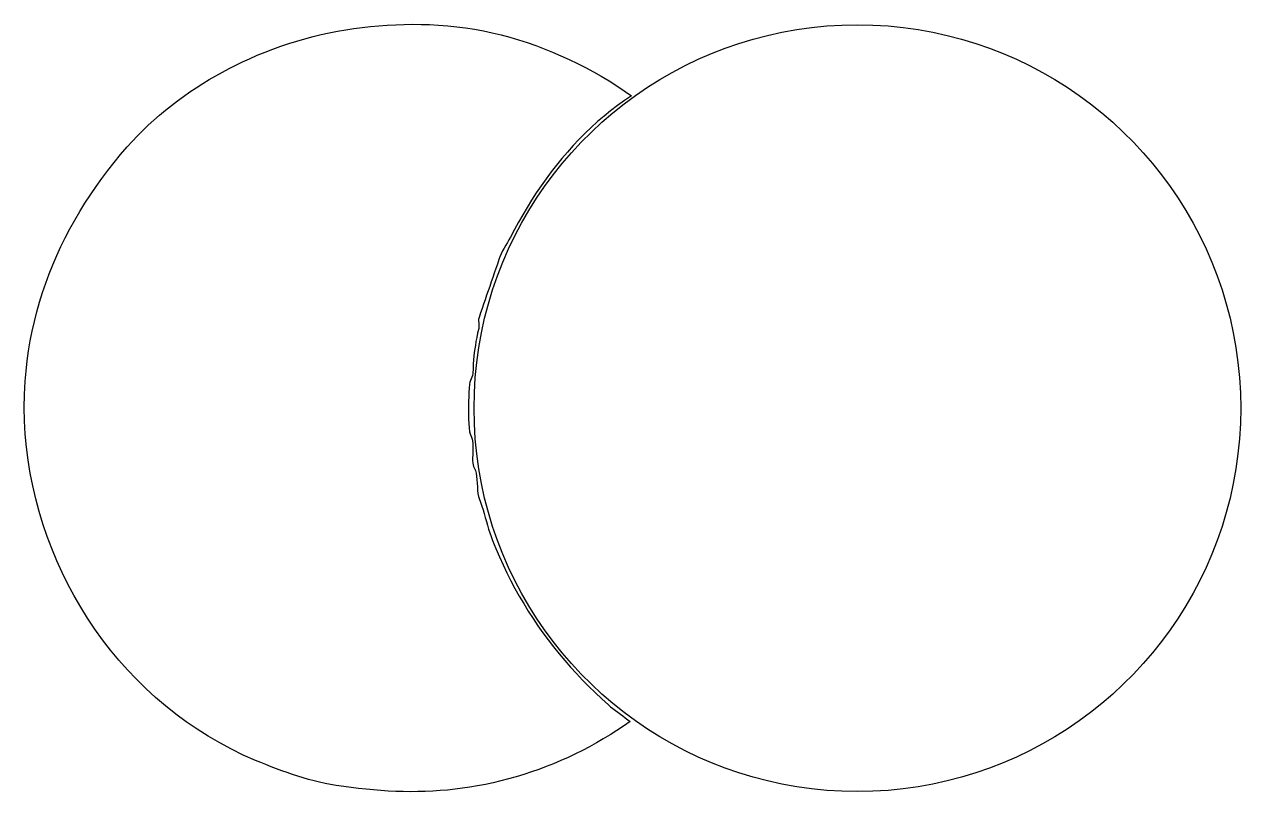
# Model space of a CAD drawing. Header units: millimetres. Extents: x 24 to 176, y 32 to 128.
import ezdxf

# ---------------------------------------------------------------- set-up
doc = ezdxf.new("R2010")
doc.units = ezdxf.units.MM
doc.layers.add('CUSTOM_INK_1D3557', color=1, linetype='CONTINUOUS')

msp = doc.modelspace()

# ---------------------------------------------------------------- linework, layer by layer
at = {"layer": 'CUSTOM_INK_1D3557'}
for points in [[(99.956, 119.024), (99.0625, 118.4293), (98.1897, 117.8076), (97.3373, 117.16), (96.5051, 116.4876), (95.693, 115.7915), (94.9008, 115.0727), (94.1284, 114.3323), (93.3755, 113.5714), (92.642, 112.791), (91.9277, 111.9921), (91.2325, 111.176), (90.5561, 110.3436), (89.8985, 109.496), (89.2593, 108.6343), (88.6385, 107.7595), (88.0359, 106.8727), (87.4512, 105.975), (86.8844, 105.0674), (86.3353, 104.1511), (85.8036, 103.227), (85.2892, 102.2963), (84.792, 101.36), (84.6076, 101.0198), (84.4123, 100.6746), (84.2121, 100.3249), (84.013, 99.9715), (83.8211, 99.6149), (83.6422, 99.2557), (83.4826, 98.8945), (83.348, 98.532), (83.1607, 97.9713), (82.972, 97.4115), (82.782, 96.8526), (82.5911, 96.2946), (82.3994, 95.7374), (82.2072, 95.1809), (82.0148, 94.6252), (81.8223, 94.0702), (81.63, 93.5159), (81.4382, 92.9621), (81.2471, 92.4089), (81.057, 91.8562), (80.868, 91.304), (80.8178, 91.0745), (80.8105, 90.8428), (80.827, 90.61), (80.8481, 90.3772), (80.8549, 90.1455), (80.828, 89.916), (80.6972, 89.3132), (80.5848, 88.7699), (80.4889, 88.2722), (80.4076, 87.8064), (80.3388, 87.3588), (80.2806, 86.9156), (80.2311, 86.463), (80.1882, 85.9873), (80.1501, 85.4748), (80.1146, 84.9116), (80.08, 84.284), (80.0437, 84.0479), (79.9738, 83.8299), (79.8865, 83.6215), (79.7982, 83.4141), (79.7253, 83.1991), (79.684, 82.968), (79.6433, 82.4468), (79.6087, 81.9109), (79.5811, 81.3635), (79.561, 80.8081), (79.5491, 80.2479), (79.5462, 79.6862), (79.5528, 79.1264), (79.5696, 78.5717), (79.5973, 78.0256), (79.6365, 77.4912), (79.688, 76.972), (79.7417, 76.7346), (79.8298, 76.5175), (79.9291, 76.3076), (80.0162, 76.0915), (80.068, 75.856), (80.0946, 75.5073), (80.1031, 75.1575), (80.0991, 74.8069), (80.088, 74.456), (80.0754, 74.1051), (80.0669, 73.7545), (80.0679, 73.4047), (80.084, 73.056), (80.1201, 72.8501), (80.1858, 72.6694), (80.2675, 72.4996), (80.3514, 72.3265), (80.424, 72.136), (80.4997, 71.8109), (80.5549, 71.4267), (80.5957, 71.0019), (80.6283, 70.555), (80.6589, 70.1044), (80.6936, 69.6687), (80.7386, 69.2664), (80.8, 68.916), (80.884, 68.636), (81.0594, 68.1758), (81.2212, 67.7081), (81.3724, 67.2346), (81.5159, 66.7566), (81.6548, 66.2756), (81.7921, 65.7932), (81.9309, 65.3109), (82.074, 64.8301), (82.2245, 64.3524), (82.3855, 63.8792), (82.56, 63.412), (82.9775, 62.378), (83.415, 61.3567), (83.8724, 60.3481), (84.3496, 59.3523), (84.8466, 58.3691), (85.3631, 57.3986), (85.8991, 56.4409), (86.4546, 55.4959), (87.0293, 54.5636), (87.6233, 53.644), (88.2363, 52.7372), (88.8684, 51.843), (89.5194, 50.9616), (90.1892, 50.0929), (90.8778, 49.237), (91.5849, 48.3938), (92.3106, 47.5633), (93.0547, 46.7456), (93.8171, 45.9406), (94.5977, 45.1483), (95.3965, 44.3688), (96.2133, 43.602), (97.048, 42.848), (97.3328, 42.6054), (97.6279, 42.3697), (97.931, 42.1388), (98.2392, 41.9107), (98.5501, 41.6833), (98.861, 41.4545), (99.1694, 41.2224), (99.4726, 40.9849), (99.768, 40.74), (98.9457, 40.1711), (98.1133, 39.62), (97.2711, 39.0868), (96.4191, 38.5716), (95.5577, 38.0746), (94.6871, 37.5959), (93.8076, 37.1356), (92.9192, 36.6938), (92.0223, 36.2708), (91.1171, 35.8665), (90.2039, 35.4812), (89.2827, 35.115), (88.354, 34.7681), (87.4178, 34.4404), (86.4744, 34.1323), (85.5241, 33.8438), (84.567, 33.575), (83.6035, 33.3261), (82.6336, 33.0972), (81.6577, 32.8885), (80.676, 32.7), (79.7381, 32.5402), (78.8025, 32.4016), (77.869, 32.2836), (76.9373, 32.1856), (76.0071, 32.1073), (75.0781, 32.0479), (74.1502, 32.0071), (73.223, 31.9842), (72.2963, 31.9788), (71.3697, 31.9903), (70.4431, 32.0182), (69.5162, 32.062), (68.5887, 32.1211), (67.6603, 32.195), (66.7307, 32.2831), (65.7998, 32.385), (64.8672, 32.5002), (63.9327, 32.628), (62.996, 32.768), (62.3013, 32.8851), (61.6094, 33.0196), (60.9204, 33.1705), (60.2342, 33.3368), (59.5511, 33.5175), (58.8711, 33.7116), (58.1942, 33.918), (57.5206, 34.1357), (56.8504, 34.3638), (56.1836, 34.6012), (55.5203, 34.8468), (54.8606, 35.0998), (54.2046, 35.359), (53.5524, 35.6234), (52.904, 35.892), (51.3779, 36.5653), (49.884, 37.293), (48.4232, 38.0734), (46.9964, 38.905), (45.6042, 39.7863), (44.2476, 40.7158), (42.9272, 41.6918), (41.6441, 42.7129), (40.3989, 43.7774), (39.1924, 44.884), (38.0256, 46.0309), (36.8991, 47.2167), (35.8138, 48.4399), (34.7706, 49.6988), (33.7702, 50.992), (32.8134, 52.3179), (31.9011, 53.6749), (31.034, 55.0615), (30.213, 56.4762), (29.4389, 57.9174), (28.7125, 59.3836), (28.0346, 60.8732), (27.406, 62.3847), (26.8276, 63.9166), (26.3001, 65.4673), (25.8243, 67.0352), (25.4011, 68.6188), (25.0313, 70.2166), (24.7157, 71.8271), (24.4551, 73.4486), (24.2503, 75.0796), (24.1022, 76.7187), (24.0114, 78.3642), (23.979, 80.0146), (24.0055, 81.6684), (24.092, 83.324), (24.1998, 84.597), (24.342, 85.8599), (24.518, 87.1125), (24.7275, 88.3547), (24.9699, 89.5861), (25.2448, 90.8066), (25.5518, 92.0161), (25.8902, 93.2143), (26.2598, 94.4009), (26.66, 95.576), (27.0903, 96.7391), (27.5503, 97.8902), (28.0395, 99.029), (28.5574, 100.1554), (29.1037, 101.269), (29.6777, 102.3699), (30.279, 103.4577), (30.9073, 104.5322), (31.5619, 105.5933), (32.2424, 106.6408), (32.9484, 107.6744), (33.6794, 108.694), (34.435, 109.6993), (35.2145, 110.6902), (36.0177, 111.6665), (36.844, 112.628), (37.4727, 113.3251), (38.1209, 114.0085), (38.7879, 114.678), (39.4727, 115.3332), (40.1744, 115.9741), (40.8922, 116.6001), (41.6252, 117.2112), (42.3725, 117.8069), (43.1332, 118.3871), (43.9065, 118.9515), (44.6914, 119.4997), (45.4872, 120.0316), (46.2928, 120.5468), (47.1075, 121.0451), (47.9303, 121.5262), (48.7604, 121.9898), (49.5969, 122.4356), (50.4389, 122.8635), (51.2856, 123.273), (52.136, 123.664), (53.1163, 124.0899), (54.1012, 124.4926), (55.0905, 124.8724), (56.0844, 125.2294), (57.0827, 125.5637), (58.0854, 125.8756), (59.0924, 126.165), (60.1037, 126.4323), (61.1193, 126.6776), (62.1391, 126.9009), (63.163, 127.1025), (64.1911, 127.2825), (65.2232, 127.4411), (66.2593, 127.5783), (67.2994, 127.6944), (68.3435, 127.7896), (69.3915, 127.8639), (70.4433, 127.9175), (71.4989, 127.9505), (72.5582, 127.9632), (73.6213, 127.9556), (74.688, 127.928), (75.818, 127.8721), (76.9458, 127.7849), (78.0706, 127.6668), (79.1919, 127.5184), (80.3091, 127.3403), (81.4216, 127.133), (82.5288, 126.897), (83.6301, 126.6329), (84.7248, 126.3412), (85.8125, 126.0224), (86.8924, 125.6772), (87.964, 125.306), (89.0267, 124.9094), (90.0799, 124.4879), (91.1229, 124.0421), (92.1553, 123.5724), (93.1763, 123.0796), (94.1854, 122.564), (95.182, 122.0263), (96.1654, 121.4669), (97.1351, 120.8864), (98.0906, 120.2854), (99.031, 119.6645), (99.956, 119.024)], [(176.16, 79.952), (176.1219, 78.023), (176.0086, 76.1134), (175.8216, 74.2246), (175.5622, 72.3579), (175.2319, 70.5149), (174.8321, 68.697), (174.3642, 66.9055), (173.8298, 65.142), (173.2302, 63.4078), (172.5668, 61.7045), (171.8411, 60.0334), (171.0546, 58.3959), (170.2086, 56.7935), (169.3046, 55.2277), (168.344, 53.6998), (167.3283, 52.2113), (166.2588, 50.7636), (165.1371, 49.3582), (163.9646, 47.9965), (162.7426, 46.6799), (161.4726, 45.4099), (160.1561, 44.1878), (158.7945, 43.0152), (157.3892, 41.8934), (155.9416, 40.8239), (154.4532, 39.8082), (152.9255, 38.8476), (151.3598, 37.9435), (149.7575, 37.0975), (148.1202, 36.3109), (146.4492, 35.5852), (144.7461, 34.9219), (143.0121, 34.3222), (141.2488, 33.7878), (139.4575, 33.3199), (137.6398, 32.9202), (135.797, 32.5898), (133.9306, 32.3304), (132.042, 32.1434), (130.1327, 32.0301), (128.204, 31.992), (126.275, 32.0301), (124.3654, 32.1434), (122.4766, 32.3304), (120.6099, 32.5898), (118.7669, 32.9202), (116.949, 33.3199), (115.1575, 33.7878), (113.394, 34.3222), (111.6598, 34.9219), (109.9565, 35.5852), (108.2854, 36.3109), (106.6479, 37.0975), (105.0455, 37.9435), (103.4797, 38.8476), (101.9518, 39.8082), (100.4633, 40.8239), (99.0156, 41.8934), (97.6102, 43.0152), (96.2485, 44.1878), (94.9319, 45.4099), (93.6619, 46.6799), (92.4398, 47.9965), (91.2672, 49.3582), (90.1454, 50.7636), (89.0759, 52.2113), (88.0602, 53.6998), (87.0996, 55.2277), (86.1955, 56.7935), (85.3495, 58.3959), (84.5629, 60.0334), (83.8372, 61.7045), (83.1739, 63.4078), (82.5742, 65.142), (82.0398, 66.9055), (81.5719, 68.697), (81.1722, 70.5149), (80.8418, 72.3579), (80.5824, 74.2246), (80.3954, 76.1134), (80.2821, 78.023), (80.244, 79.952), (80.2821, 81.8809), (80.3954, 83.7905), (80.5824, 85.6794), (80.8418, 87.546), (81.1722, 89.3889), (81.5719, 91.2068), (82.0398, 92.9982), (82.5742, 94.7616), (83.1739, 96.4957), (83.8372, 98.1989), (84.5629, 99.8699), (85.3495, 101.5073), (86.1955, 103.1095), (87.0996, 104.6752), (88.0602, 106.203), (89.0759, 107.6913), (90.1454, 109.1389), (91.2672, 110.5441), (92.4398, 111.9057), (93.6619, 113.2221), (94.9319, 114.492), (96.2485, 115.7139), (97.6102, 116.8864), (99.0156, 118.0081), (100.4633, 119.0774), (101.9518, 120.093), (103.4797, 121.0535), (105.0455, 121.9574), (106.6479, 122.8033), (108.2854, 123.5898), (109.9565, 124.3154), (111.6598, 124.9786), (113.394, 125.5782), (115.1575, 126.1125), (116.949, 126.5803), (118.7669, 126.98), (120.6099, 127.3103), (122.4766, 127.5696), (124.3654, 127.7567), (126.275, 127.8699), (128.204, 127.908), (130.1327, 127.8699), (132.042, 127.7567), (133.9306, 127.5696), (135.797, 127.3103), (137.6398, 126.98), (139.4575, 126.5803), (141.2488, 126.1125), (143.0121, 125.5782), (144.7461, 124.9786), (146.4492, 124.3154), (148.1202, 123.5898), (149.7575, 122.8033), (151.3598, 121.9574), (152.9255, 121.0535), (154.4532, 120.093), (155.9416, 119.0774), (157.3892, 118.0081), (158.7945, 116.8864), (160.1561, 115.7139), (161.4726, 114.492), (162.7426, 113.2221), (163.9646, 111.9057), (165.1371, 110.5441), (166.2588, 109.1389), (167.3283, 107.6913), (168.344, 106.203), (169.3046, 104.6752), (170.2086, 103.1095), (171.0546, 101.5073), (171.8411, 99.8699), (172.5668, 98.1989), (173.2302, 96.4957), (173.8298, 94.7616), (174.3642, 92.9982), (174.8321, 91.2068), (175.2319, 89.3889), (175.5622, 87.546), (175.8216, 85.6794), (176.0086, 83.7905), (176.1219, 81.8809), (176.16, 79.952)]]:
    msp.add_lwpolyline(points, close=True, dxfattribs=at)

doc.saveas('drawing.dxf')
